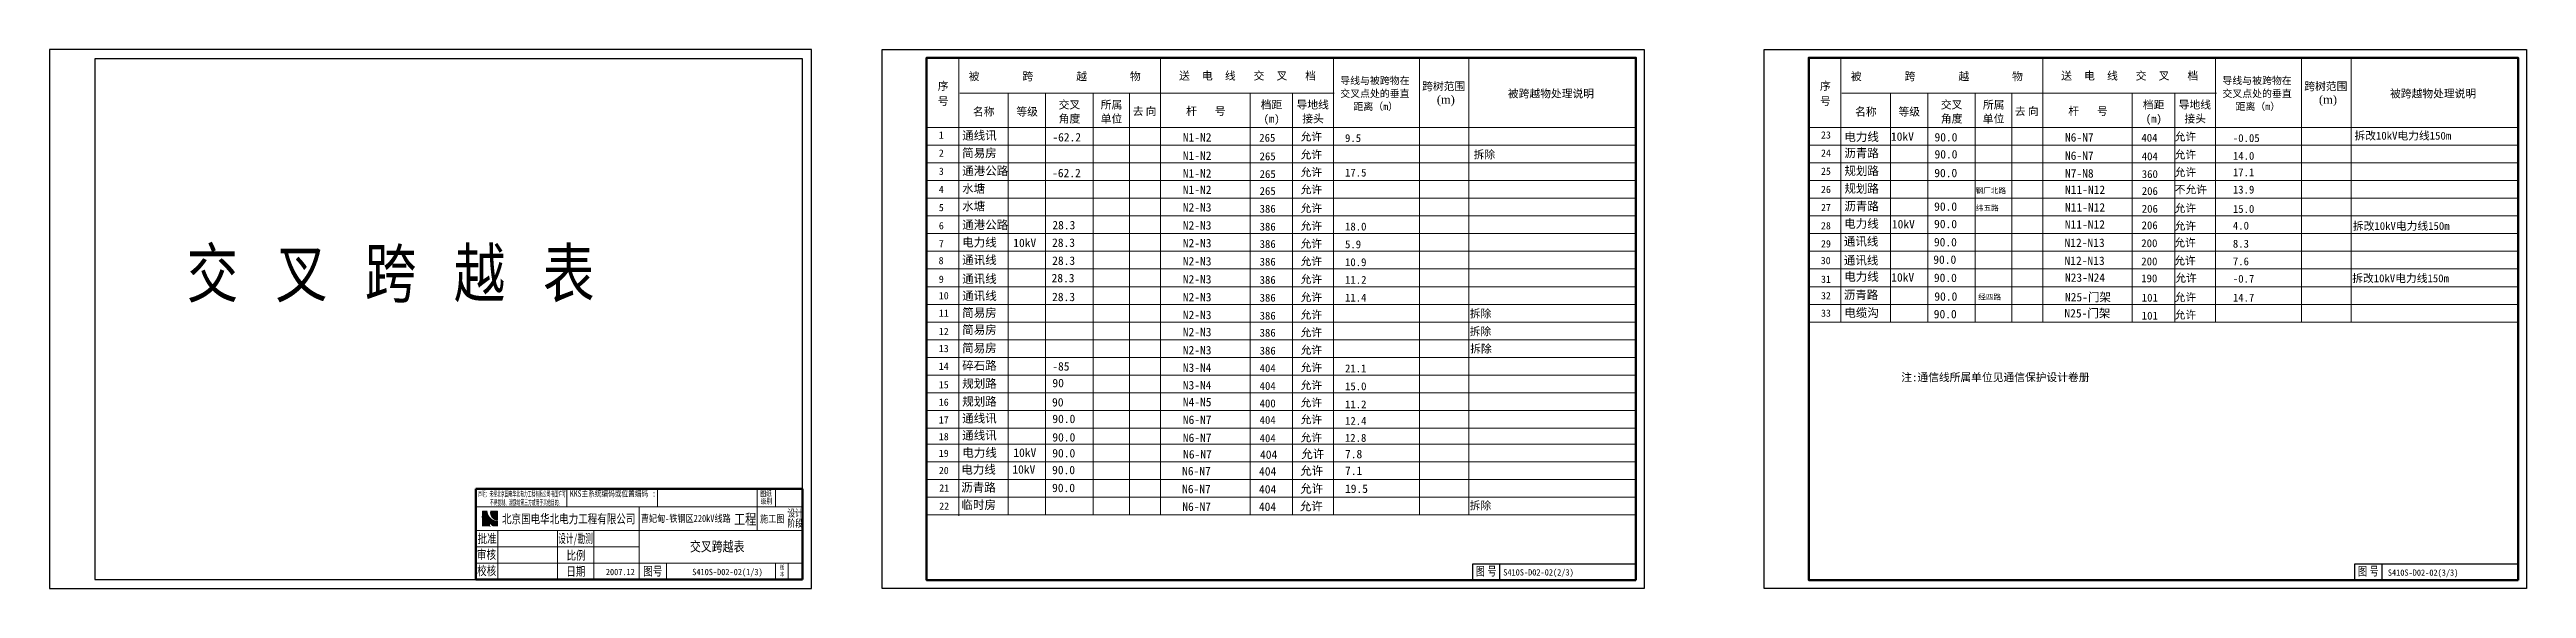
# Model space of a CAD drawing. Header units: millimetres. Extents: x 0 to 1365, y 0 to 297.
import ezdxf
from ezdxf.enums import TextEntityAlignment as Align

# ---------------------------------------------------------------- set-up
doc = ezdxf.new("R2010")
doc.units = ezdxf.units.MM
doc.layers.add('_0', color=1, linetype='Continuous')
doc.layers.add('NCPE_BORDER', color=7, linetype='Continuous')
doc.styles.add('FS', font='romanc.shx', dxfattribs={"bigfont": 'fs1.shx'})
doc.styles.add('NCPE_BORDER', font='SIMFANG.TTF', dxfattribs={"width": 0.75})
doc.styles.add('NCPE_NAME', font='SimSun.ttf', dxfattribs={"width": 0.75, "height": 5})
doc.styles.get("Standard").update_dxf_attribs({"font": 'SimSun.ttf'})
doc.styles.add('Style-Single-line KaiTi', font='Single-line KaiTi.shx', dxfattribs={"bigfont": 'Single-line KaiTibig.shx'})
doc.styles.add('WMF-Times New Roman0', font='TIMES.TTF')
doc.styles.add('WMF-宋体0', font='SimSun.ttf')

# ---------------------------------------------------------------- blocks, each defined once
blk = doc.blocks.new('NCPE')
at = {"layer": 'NCPE_BORDER', "linetype": 'Continuous', "lineweight": 0}
h = blk.add_hatch(color=132, dxfattribs=at)
edge = h.paths.add_edge_path()
edge.add_line((-176.6777412742135, 34.39339364940065), (-176.6777412742135, 29.55306938737908))
edge.add_arc((-176.3277412742134, 29.55306938737908), 0.35, 180, 270)
edge.add_line((-176.3277412742134, 29.20306938737917), (-172.3413614723707, 29.20306938737917))
edge.add_line((-172.3413614723709, 29.20306938737917), (-172.2579098447542, 29.2748688275409))
edge.add_ellipse((-176.8162273398082, 29.82645329941715), major_axis=(4.592113030681334, 0), ratio=0.9918856346648605, start_angle=353.0445101542277, end_angle=448.2651360178154)
edge.add_line((-176.6772035882984, 34.37921641030903), (-176.6777412742134, 34.39339364940065))
h = blk.add_hatch(color=132, dxfattribs=at)
edge = h.paths.add_edge_path()
edge.add_ellipse((-176.626738570204, 28.48824055122873), major_axis=(0, 5.983721032928367), ratio=0.9915823773257747, start_angle=277.08642444083983, end_angle=360, ccw=False)
edge.add_line((-170.7387099589484, 29.22643038599767), (-170.6496983946975, 29.20306938737917))
edge.add_line((-170.6496983946975, 29.20306938737917), (-168.170707858949, 29.20306938737917))
edge.add_arc((-168.1707078589488, 29.55306938737908), 0.35, 270, 360)
edge.add_line((-167.8207078589489, 29.55306938737908), (-167.8207078589489, 32.20892590314736))
edge.add_ellipse((-167.8279747379372, 38.11473314081695), major_axis=(-0.007266878988569004, 5.90580723767011), ratio=0.997313525223903, start_angle=94.7278019544371, end_angle=180.0000000000005, ccw=False)
edge.add_line((-173.6972767551697, 37.62074139103765), (-173.7413477059276, 37.84141061955108))
edge.add_line((-173.7413477059276, 37.8414106195512), (-176.2727412742136, 37.8414106195512))
edge.add_arc((-176.2727412742136, 37.43641061955122), 0.405, 89.99999999999999, 180)
edge.add_line((-176.6777412742135, 37.43641061955122), (-176.6777412742135, 34.50824296929318))
edge.add_line((-176.6777412742135, 34.50824296929295), (-176.626738570204, 34.47196158415693))
blk.add_hatch(color=132, dxfattribs=at).paths.add_polyline_path([(-167.8207078589492, 32.35375814315717, -0.4861977291044599), (-172.1008955933719, 37.78186409418709), (-172.1008955933717, 37.8414106195512), (-168.2257078589489, 37.8414106195512, -0.414213562373095), (-167.8207078589489, 37.43641061955122)])
at = {"layer": 'NCPE_BORDER', "color": 7, "linetype": 'Continuous', "lineweight": 50}
for p, q in [((-180.0000001772905, 49.99999928798616), (-1.772905307007022e-07, 49.99999928798616)), ((-180, -7.129528967197984e-07), (-180.0000001772905, 49.99999928798616)), ((0, 0), (0, 49.99999999999272)), ((-180, -7.129528967197984e-07), (0, 0))]:
    blk.add_line(p, q, dxfattribs=at)
at = {"layer": 'NCPE_BORDER', "color": 7, "linetype": 'Continuous', "lineweight": 0}
for p, q in [((-130.0000001772905, 49.99999928798616), (-130.0000001772905, 39.99999928798616)), ((-80.00000017729053, 49.99999928798616), (-80.00000017729053, 39.99999928798616)), ((-25, 39.99999994058726), (-25, 49.99999999999272)), ((-15, 39.99999994058726), (-15, 49.99999999999272)), ((-180.0000001418324, 39.99999928704721), (0, 40.00000000000011)), ((-90, -3.938299664958785e-07), (-90.00000014183252, 39.99999964352367)), ((-25, 26.99999990097899), (-25, 39.99999994058726)), ((-180.0000000957369, 26.99999928704721), (0, 27.00000000000011)), ((-180.0000000638246, 17.99999928704721), (-90.00000006382463, 17.99999964352349)), ((-167.999965186701, 26.99999934022708), (-167.999965186701, -6.654300896968834e-07)), ((-134.9999650909642, -5.53398876945721e-07), (-134.999965186701, 26.99999944660135)), ((-114.9999650909642, -4.82482619190705e-07), (-114.9999651867011, 26.99999954449504)), ((-180.0000000319123, 8.999999287047213), (0, 9.000000000000114)), ((-75, -3.564764483598992e-07), (-75, 9)), ((-15, 0), (-15, 8.999999999992724)), ((-8, 0), (-8, 8.999999999992724))]:
    blk.add_line(p, q, dxfattribs=at)
at = {"layer": 'NCPE_BORDER', "color": 132, "linetype": 'Continuous', "lineweight": 0}
for p, q in [((-176.6777412742135, 34.50824296929295), (-176.626738570204, 34.47196158415704)), ((-176.6772035882984, 34.37921641030903), (-176.6777412742135, 34.39339364940065)), ((-172.3413614723709, 29.20306938737917), (-172.2579098447545, 29.27486882754079))]:
    blk.add_line(p, q, dxfattribs=at)
at = {"layer": 'NCPE_BORDER', "color": 7, "linetype": 'Continuous', "lineweight": 0}
for s, height, style, width, p in [('声明：未经北京国电华北电力工程有限公司书面许可', 3, 'NCPE_BORDER', 0.5, (-178.8172717374282, 45.60786408185322)), ('不得复制、泄露给第三方或用于其他目的。', 3, 'NCPE_BORDER', 0.5, (-172.3084282545042, 40.90764173017715)), ('KKS主系统编码或位置编码 :', 3.5, 'NCPE_BORDER', 0.75, (-128.260132415659, 45.60786408185322)), ('图纸', 3, 'NCPE_BORDER', 0.75, (-23.27421042844549, 45.83699959104888)), ('级别', 3, 'NCPE_BORDER', 0.75, (-23.11142969836988, 41.63457314218476)), ('北京国电华北电力工程有限公司', 5, 'NCPE_NAME', 0.75, (-165.6519051554649, 30.87769681221698)), ('工程', 5.978076825600003, 'NCPE_BORDER', 0.75, (-37.76095115898511, 30.16520055428032)), ('设计', 3.985384749669229, 'NCPE_BORDER', 0.75, (-8.308200160148317, 34.51853573329595)), ('阶段', 3.985384749669229, 'NCPE_BORDER', 0.75, (-8.308200160148317, 28.92681796286047)), ('审核', 5, 'NCPE_BORDER', 0.75, (-179.4450107191294, 11.22288196808518)), ('批准', 5, 'NCPE_BORDER', 0.75, (-179.1012365359318, 19.99892793589174)), ('设计/勘测', 5, 'NCPE_BORDER', 0.6, (-134.6777040670411, 20.04481466160814)), ('比例', 4.9817304887, 'NCPE_BORDER', 0.75, (-130.058005812366, 10.78733433345451)), ('校核', 5, 'NCPE_BORDER', 0.75, (-179.335438987147, 2.309175823129181)), ('日期', 5, 'NCPE_BORDER', 0.75, (-130.2031883572429, 1.965401639931542)), ('图号', 5, 'NCPE_BORDER', 0.75, (-87.77414307930849, 2.044019571138961)), ('版', 2.331449962, 'NCPE_BORDER', 0.75, (-12.54382506206025, 5.421986286626407)), ('本', 2.331449962, 'NCPE_BORDER', 0.75, (-12.50874773009969, 1.647083880239279))]:
    blk.add_text(s, height=height, dxfattribs=dict(at, style=style, width=width)).set_placement(p)
at = {"layer": 'NCPE_BORDER', "color": 7, "linetype": 'Continuous', "lineweight": 0, "style": 'NCPE_BORDER'}
for tag, p, height, width in [('KKS', (-128.4601210827693, 40.92808017769312), 3.5, 0.75), ('BARCODE', (-78.46012108276932, 42.09120629784456), 5.978076825600003, 0.75), ('TUTAG', (-13.46012090547879, 42.27749448163422), 4.9817304887, 0.75), ('PROJECTNAME', (-88.64832976206935, 30.20895134839088), 6, 0.75), ('MOMENT', (-23.94273050586958, 31.42157903148905), 4.9817304887, 0.75), ('SHENHE', (-166.4619860921798, 10.71862136024129), 4.9817304887, 0.65), ('PIZHUN', (-166.4619860921798, 19.71862136024129), 4.9817304887, 0.65), ('SCALE', (-113.4619860677383, 10.71862157016631), 4.9817304887, 0.5), ('DESIGNER', (-113.4619860677383, 19.71862157016631), 5, 0.5), ('DRAWNAME', (-88.20658436018084, 15.83568622379175), 4.9817304887, 0.75), ('JIAOHE', (-166.4619860208845, 1.718621360241286), 4.9817304887, 0.65), ('DRAWDATE', (-113.461985996443, 1.718621570166306), 4.9817304887, 0.5), ('DRAWNO', (-73.46194734128585, 1.718621570166306), 4.9817304887, 0.75), ('VERCODE', (-6.460120905478789, 1.718621570166306), 4.9817304887, 0.75)]:
    blk.add_attdef(tag, p, '', height=height, dxfattribs=dict(at, width=width))

msp = doc.modelspace()

# ---------------------------------------------------------------- linework, layer by layer
at = {"color": 0, "linetype": 'ByBlock'}
for p, q in [((0, 297), (0, 0)), ((420, 297), (0, 297)), ((415, 292), (25, 292)), ((25, 292), (25, 5)), ((415, 5), (415, 292)), ((420, 0), (420, 297)), ((0, 0), (420, 0)), ((25, 5), (415, 5))]:
    msp.add_line(p, q, dxfattribs=at)
at = {"color": 0}
for p, q in [((415, 5), (415, 45)), ((235, 5), (415, 5))]:
    msp.add_line(p, q, dxfattribs=at)
at = {"color": 7, "linetype": 'Continuous', "lineweight": -3}
for p, q in [((784.2889480656296, 13.58907899910992), (874.2889480618625, 13.58907935558818)), ((784.2889480975438, 4.589078961755149), (784.2889480656296, 13.58907899910992)), ((784.2889480975438, 4.589078999109915), (874.2889480975438, 4.589079355588183)), ((1270.444946972778, 4.589078961755149), (1270.444946940864, 13.58907899910992)), ((1270.444946940864, 13.58907899910992), (1360.444946937097, 13.58907935558818)), ((1270.444946972778, 4.589078999109915), (1360.444946972778, 4.589079355588183))]:
    msp.add_line(p, q, dxfattribs=at)
at = {"color": 3, "linetype": 'Continuous', "lineweight": -3, "flags": 128}
for points in [[(878.868175182187, 0), (458.8291357783465, 0), (458.8291357783465, 297.0488916747563), (878.868175182187, 297.0488916747563)], [(1365.024174057421, 0), (944.9851346535808, 0), (944.9851346535808, 297.0488916747563), (1365.024174057421, 297.0488916747563)]]:
    msp.add_lwpolyline(points, close=True, dxfattribs=at)
at = {"color": 3, "linetype": 'Continuous', "lineweight": 53, "flags": 128}
for points in [[(874.2889480975438, 4.589079355588183), (483.3280274530854, 4.589079355588183), (483.3280274530854, 292.5499999999884), (874.2889480975438, 292.5499999999884)], [(1360.444946972778, 4.589079355588183), (969.4840263283196, 4.589079355588183), (969.4840263283196, 292.5499999999884), (1360.444946972778, 292.5499999999884)]]:
    msp.add_lwpolyline(points, close=True, dxfattribs=at)
at = {"color": 7, "lineweight": 0}
for points in [[(483.3280274530854, 292.5499999999884), (483.3280274530854, 40.00718363502415)], [(483.8341252814718, 292.5499999999884), (874.2889480975438, 292.5499999999884)], [(501.1047136751687, 292.0439021716016), (501.1047136751687, 40.00718363502415)], [(612.2564492345974, 292.0439021716016), (612.2564492345974, 40.51328146341075)], [(707.5293654283943, 292.0439021716016), (707.5293654283947, 40.51328146341075)], [(754.9760368396475, 292.0439021716016), (754.9760368396479, 40.51328146341075)], [(782.2420573439814, 292.0439021716016), (782.2420573439814, 40.51328146341075)], [(874.2889480975438, 292.5499999999884), (874.2889480975438, 40.51328146341086)], [(969.4840263283196, 292.5499999999884), (969.4840263283196, 146.8570876531666)], [(969.990124156706, 292.5499999999884), (1360.444946972778, 292.5499999999884)], [(987.2607125504029, 292.0439021716016), (987.2607125504029, 146.8570876531666)], [(1098.412448109832, 292.0439021716016), (1098.412448109832, 146.8570876531666)], [(1193.685364303628, 292.0439021716016), (1193.685364303629, 146.8570876531667)], [(1241.132035714882, 292.0439021716016), (1241.132035714882, 146.8570876531667)], [(1268.398056219216, 292.0439021716016), (1268.398056219216, 146.8570876531667)], [(1360.444946972778, 292.5499999999884), (1360.444946972778, 40.51328146341086)], [(501.6108115035551, 273.0652336071003), (708.0354632567816, 273.0652336071003)], [(987.7668103787893, 273.0652336071003), (1194.191462132016, 273.0652336071003)], [(528.3707341795017, 272.5591357787137), (528.3707341795017, 40.51328146341075)], [(548.9309584577114, 272.5591357787137), (548.930958457711, 40.51328146341075)], [(575.0582588481749, 272.5591357787137), (575.0582588481744, 40.51328146341075)], [(595.238909755095, 272.5591357787137), (595.2389097550946, 40.51328146341075)], [(661.6642497308495, 272.5591357787137), (661.6642497308491, 40.51328146341075)], [(685.0080120651866, 272.5591357787137), (685.0080120651866, 40.51328146341075)], [(1014.526733054736, 272.5591357787137), (1014.526733054736, 146.8570876531665)], [(1035.086957332946, 272.5591357787137), (1035.086957332946, 146.8570876531665)], [(1061.214257723409, 272.5591357787137), (1061.214257723409, 146.8570876531665)], [(1081.394908630329, 272.5591357787137), (1081.394908630329, 146.8570876531665)], [(1147.820248606084, 272.5591357787137), (1147.820248606084, 146.8570876531665)], [(1171.164010940421, 272.5591357787137), (1171.164010940421, 146.8570876531665)], [(483.8341252814718, 254.0233028140507), (874.2889480975438, 254.0233028140508)], [(969.990124156706, 254.0233028140507), (1360.444946972778, 254.0233028140508)], [(483.8341252814718, 244.2809196176067), (874.2889480975438, 244.2809196176067)], [(483.8341252814718, 234.5385364211627), (874.2889480975438, 234.5385364211628)], [(969.990124156706, 244.2809196176067), (1360.444946972778, 244.2809196176067)], [(969.990124156706, 234.5385364211627), (1360.444946972778, 234.5385364211628)], [(483.8341252814718, 224.7961532247186), (874.2889480975438, 224.7961532247188)], [(969.990124156706, 224.7961532247186), (1360.444946972778, 224.7961532247188)], [(483.8341252814718, 215.0537700282746), (874.2889480975438, 215.0537700282747)], [(483.8341252814718, 205.3113868318306), (874.2889480975438, 205.3113868318306)], [(969.990124156706, 215.0537700282746), (1360.444946972778, 215.0537700282747)], [(969.990124156706, 205.3113868318306), (1360.444946972778, 205.3113868318306)], [(483.8341252814718, 195.5690036353866), (874.2889480975438, 195.5690036353866)], [(969.990124156706, 195.5690036353866), (1360.444946972778, 195.5690036353866)], [(483.8341252814718, 185.8266204389427), (874.2889480975438, 185.8266204389427)], [(969.990124156706, 185.8266204389427), (1360.444946972778, 185.8266204389427)], [(483.8341252814718, 176.0842372424986), (874.2889480975438, 176.0842372424987)], [(483.8341252814718, 166.3418540460546), (874.2889480975438, 166.3418540460547)], [(969.990124156706, 176.0842372424986), (1360.444946972778, 176.0842372424987)], [(969.990124156706, 166.3418540460546), (1360.444946972778, 166.3418540460547)], [(483.8341252814718, 156.5994708496106), (874.2889480975438, 156.5994708496106)], [(969.990124156706, 156.5994708496106), (1360.444946972778, 156.5994708496106)], [(483.8341252814718, 146.8570876531666), (874.2889480975438, 146.8570876531667)], [(483.8341252814718, 137.1147044567225), (874.2889480975438, 137.1147044567226)], [(969.990124156706, 146.8570876531666), (1360.444946972778, 146.8570876531667)], [(483.8341252814718, 127.3723212602786), (874.2889480975438, 127.3723212602786)], [(483.8341252814718, 117.6299380638345), (874.2889480975438, 117.6299380638345)], [(483.8341252814718, 107.8875548673905), (874.2889480975438, 107.8875548673905)], [(483.8341252814718, 98.14517167094652), (874.2889480975438, 98.14517167094652)], [(483.8341252814718, 88.40278847450247), (874.2889480975438, 88.40278847450259)], [(483.8341252814718, 79.48281424918696), (874.2889480975438, 79.48281424918696)], [(483.8341252814718, 69.7404310527429), (874.2889480975438, 69.7404310527429)], [(483.8341252814718, 59.99804785629885), (874.2889480975438, 59.99804785629885)], [(483.8341252814718, 50.2556646598548), (874.2889480975438, 50.2556646598548)], [(483.8341252814718, 40.51328146341075), (874.2889480975438, 40.51328146341075)]]:
    msp.add_lwpolyline(points, dxfattribs=at)
at = {"layer": '_0', "color": 7, "linetype": 'Continuous', "lineweight": -3}
for p, q in [((799.2889867526693, 4.589078642631648), (799.2889867526693, 13.58907899909536)), ((874.2889480618625, 4.589078682240142), (874.2889480618625, 13.58907903870386)), ((1285.444985627903, 4.589078642631648), (1285.444985627903, 13.58907899909536)), ((1360.444946937097, 4.589078682240142), (1360.444946937097, 13.58907903870386))]:
    msp.add_line(p, q, dxfattribs=at)

# ---------------------------------------------------------------- block references
msp.add_blockref('NCPE', (415, 5))

# ---------------------------------------------------------------- texts
at = {"color": 7, "lineweight": 0}
for s, height, style, p in [('序', 4.352441324125636, 'WMF-宋体0', (489.5277258508223, 274.7733137779055)), ('被        跨        越        物', 4.352441324125636, 'WMF-宋体0', (506.5452653303256, 280.0873409759658)), ('送', 4.352441324125636, 'WMF-宋体0', (622.4416680308797, 280.4036521187074)), ('电', 4.352441324125636, 'WMF-宋体0', (635.0941137405472, 280.4036521187074)), ('线  ', 4.352441324125636, 'WMF-宋体0', (647.7465594502147, 280.4036521187074)), ('交', 4.352441324125636, 'WMF-宋体0', (663.5621165872991, 280.4036521187074)), ('叉  ', 4.352441324125636, 'WMF-宋体0', (676.2145622969666, 280.4036521187074)), ('档', 4.352441324125636, 'WMF-宋体0', (692.0301194340519, 280.4036521187074)), ('交叉点处的垂直', 3.998172844254945, 'WMF-宋体0', (711.3250991412943, 270.7877933793602)), ('导线与被跨物在', 3.998172844254945, 'WMF-宋体0', (711.3250991412943, 277.9364252053224)), ('跨树范围', 4.352441324125636, 'WMF-宋体0', (756.4310680962591, 274.5835270922605)), ('被跨越物处理说明', 4.352441324125636, 'WMF-宋体0', (803.687952821868, 270.5980066937152)), ('序', 4.352441324125636, 'WMF-宋体0', (975.6837247260565, 274.7733137779055)), ('被        跨        越        物', 4.352441324125636, 'WMF-宋体0', (992.7012642055598, 280.0873409759658)), ('送', 4.352441324125636, 'WMF-宋体0', (1108.597666906114, 280.4036521187074)), ('电', 4.352441324125636, 'WMF-宋体0', (1121.250112615781, 280.4036521187074)), ('线  ', 4.352441324125636, 'WMF-宋体0', (1133.902558325449, 280.4036521187074)), ('交', 4.352441324125636, 'WMF-宋体0', (1149.718115462533, 280.4036521187074)), ('叉  ', 4.352441324125636, 'WMF-宋体0', (1162.370561172201, 280.4036521187074)), ('档', 4.352441324125636, 'WMF-宋体0', (1178.186118309286, 280.4036521187074)), ('交叉点处的垂直', 3.998172844254945, 'WMF-宋体0', (1197.481098016528, 270.7877933793602)), ('导线与被跨物在', 3.998172844254945, 'WMF-宋体0', (1197.481098016528, 277.9364252053224)), ('跨树范围', 4.352441324125636, 'WMF-宋体0', (1242.587066971493, 274.5835270922605)), ('被跨越物处理说明', 4.352441324125636, 'WMF-宋体0', (1289.843951697102, 270.5980066937152)), ('号', 4.352441324125636, 'WMF-宋体0', (489.5277258508223, 266.4226996095249)), ('名称', 4.352441324125636, 'WMF-宋体0', (508.8859677866141, 260.6025745830777)), ('等级', 4.352441324125636, 'WMF-宋体0', (532.799090177885, 260.6025745830777)), ('交叉', 4.352441324125636, 'WMF-宋体0', (556.142852512222, 264.4615705245265)), ('角度', 4.352441324125636, 'WMF-宋体0', (556.142852512222, 256.7435786416293)), ('所属', 4.352441324125636, 'WMF-宋体0', (579.2968281609138, 264.4615705245265)), ('单位', 4.352441324125636, 'WMF-宋体0', (579.2968281609138, 256.7435786416293)), ('去', 4.352441324125636, 'WMF-宋体0', (596.9515251206486, 260.8616692677969)), ('向', 4.352441324125636, 'WMF-宋体0', (604.0961198726637, 260.8616692677969)), ('杆', 4.352441324125636, 'WMF-宋体0', (626.3639262008766, 260.9188857258195)), ('号', 4.352441324125636, 'WMF-宋体0', (642.1794833379619, 260.9188857258195)), ('档距', 4.352441324125636, 'WMF-宋体0', (667.4843747572969, 264.4615705245265)), ('(m)', 4.352441324125636, 'WMF-宋体0', (669.0659304710053, 256.7435786416293)), ('导地线', 4.352441324125636, 'WMF-宋体0', (687.2221900643782, 264.4615705245265)), ('接头', 4.352441324125636, 'WMF-宋体0', (690.3853014917951, 256.7435786416293)), ('距离（m）', 3.998172844254945, 'WMF-宋体0', (718.6002554243533, 263.639161553398)), ('(m)', 4.554880455480317, 'WMF-Times New Roman0', (764.5286333504465, 267.2451085806533)), ('号', 4.352441324125636, 'WMF-宋体0', (975.6837247260565, 266.4226996095249)), ('名称', 4.352441324125636, 'WMF-宋体0', (995.0419666618483, 260.6025745830777)), ('等级', 4.352441324125636, 'WMF-宋体0', (1018.955089053119, 260.6025745830777)), ('交叉', 4.352441324125636, 'WMF-宋体0', (1042.298851387456, 264.4615705245265)), ('角度', 4.352441324125636, 'WMF-宋体0', (1042.298851387456, 256.7435786416293)), ('所属', 4.352441324125636, 'WMF-宋体0', (1065.452827036148, 264.4615705245265)), ('单位', 4.352441324125636, 'WMF-宋体0', (1065.452827036148, 256.7435786416293)), ('去', 4.352441324125636, 'WMF-宋体0', (1083.107523995883, 260.8616692677969)), ('向', 4.352441324125636, 'WMF-宋体0', (1090.252118747898, 260.8616692677969)), ('杆', 4.352441324125636, 'WMF-宋体0', (1112.519925076111, 260.9188857258195)), ('号', 4.352441324125636, 'WMF-宋体0', (1128.335482213196, 260.9188857258195)), ('档距', 4.352441324125636, 'WMF-宋体0', (1153.640373632531, 264.4615705245265)), ('(m)', 4.352441324125636, 'WMF-宋体0', (1155.221929346239, 256.7435786416293)), ('导地线', 4.352441324125636, 'WMF-宋体0', (1173.378188939612, 264.4615705245265)), ('接头', 4.352441324125636, 'WMF-宋体0', (1176.541300367029, 256.7435786416293)), ('距离（m）', 3.998172844254945, 'WMF-宋体0', (1204.756254299587, 263.639161553398)), ('(m)', 4.554880455480317, 'WMF-Times New Roman0', (1250.684632225681, 267.2451085806533)), ('注:通信线所属单位见通信保护设计卷册', 4.346818021978023, 'WMF-宋体0', (1020.48133718848, 114.2132676655174))]:
    msp.add_text(s, height=height, dxfattribs=dict(at, style=style)).set_placement(p)
at = {"style": 'WMF-宋体0'}
for s, height, p in [('1', 3.993, (490.0988644193568, 246.7671667607166)), ('通线讯', 4.6468, (502.9641325863562, 245.9529648875627)), ('通线讯', 4.6468, (502.9641325863562, 245.9529648875627)), ('通线讯', 4.6468, (502.9641325863562, 245.9529648875627)), ('通线讯', 4.6468, (502.9641325863562, 245.9529648875627)), ('通线讯', 4.6468, (502.9641325863562, 245.9529648875627)), ('通线讯', 4.6468, (502.9641325863562, 245.9529648875627)), ('通线讯', 4.6468, (502.9641325863562, 245.9529648875627)), ('通线讯', 4.6468, (502.9641325863562, 245.9529648875627)), ('通线讯', 4.6468, (502.9641325863562, 245.9529648875627)), ('通线讯', 4.6468, (502.9641325863562, 245.9529648875627)), ('通线讯', 4.6468, (502.9641325863562, 245.9529648875627)), ('通线讯', 4.6468, (502.9641325863562, 245.9529648875627)), ('通线讯', 4.6468, (502.9641325863562, 245.9529648875627)), ('通线讯', 4.6468, (502.9641325863562, 245.9529648875627)), ('通线讯', 4.6468, (502.9641325863562, 245.9529648875627)), ('通线讯', 4.6468, (502.9641325863562, 245.9529648875627)), ('通线讯', 4.6468, (502.9641325863562, 245.9529648875627)), ('通线讯', 4.6468, (502.9641325863562, 245.9529648875627)), ('通线讯', 4.6468, (502.9641325863562, 245.9529648875627)), ('通线讯', 4.6468, (502.9641325863562, 245.9529648875627)), ('通线讯', 4.6468, (502.9641325863562, 245.9529648875627)), ('通线讯', 4.6468, (502.9641325863562, 245.9529648875627)), ('通线讯', 4.6468, (502.9641325863562, 245.9529648875627)), ('通线讯', 4.6468, (502.9641325863562, 245.9529648875627)), ('通线讯', 4.6468, (502.9641325863562, 245.9529648875627)), ('通线讯', 4.6468, (502.9641325863562, 245.9529648875627)), ('通线讯', 4.6468, (502.9641325863562, 245.9529648875627)), ('通线讯', 4.6468, (502.9641325863562, 245.9529648875627)), ('通线讯', 4.6468, (502.9641325863562, 245.9529648875627)), ('通线讯', 4.6468, (502.9641325863562, 245.9529648875627)), ('通线讯', 4.6468, (502.9641325863562, 245.9529648875627)), ('通线讯', 4.6468, (502.9641325863562, 245.9529648875627)), ('通线讯', 4.6468, (502.9641325863562, 245.9529648875627)), ('通线讯', 4.6468, (502.9641325863562, 245.9529648875627)), ('通线讯', 4.6468, (502.9641325863562, 245.9529648875627)), ('-62.2', 4.6468, (552.6454207723181, 244.9903137899041)), ('N1-N2', 4.6468, (624.5381215310293, 244.9429889375925)), ('265', 4.3468, (666.6693519970196, 244.9408431014778)), ('允许', 4.3468, (689.4283288182074, 245.5445646863478)), ('9.5', 4.3468, (713.9305047984319, 244.7776677909261)), ('23', 3.993, (976.254863294591, 246.7671667607166)), ('电力线', 4.6468, (989.1201314615904, 245.2005493423259)), ('10kV', 4.6468, (1014.796562961054, 245.3645984475589)), ('90.0', 4.6468, (1038.801419647552, 244.9903137899041)), ('N6-N7', 4.6468, (1110.694120406264, 244.9429889375925)), ('404', 4.3468, (1152.825350872254, 244.9408431014778)), ('允许', 4.3468, (1171.164010940421, 245.5445646863478)), ('-0.05', 4.3468, (1203.21848109892, 244.777667790926)), ('拆改10kV电力线150m', 4.3468, (1270.235906459605, 246.0756954915893)), ('2', 3.993, (490.0988644193568, 236.7671667607166)), ('通港公路', 4.6468, (502.9641325863562, 226.4545553539252)), ('简易房', 4.6468, (502.9641325863562, 236.2681159888094)), ('N1-N2', 4.6468, (624.5381215310293, 234.8549982382943)), ('265', 4.3468, (666.8562612252537, 234.7276405480762)), ('允许', 4.3468, (689.4283288182074, 235.6392160158022)), ('允许', 4.3468, (689.4283288182074, 225.9979941854282)), ('拆除', 4.3468, (784.8400966740675, 235.7202082097248)), ('24', 3.993, (976.254863294591, 236.7671667607166)), ('规划路', 4.6468, (989.1201314615904, 226.4545553539252)), ('沥青路', 4.6468, (989.1201314615904, 236.2681159888094)), ('90.0', 4.6468, (1038.804125069295, 235.6023590145355)), ('N6-N7', 4.6468, (1110.694120406264, 234.8549982382943)), ('404', 4.3468, (1153.012260100488, 234.7276405480762)), ('允许', 4.3468, (1171.164010940421, 235.6392160158022)), ('允许', 4.3468, (1171.164010940421, 225.9979941854282)), ('14.0', 4.3468, (1203.21848109892, 234.9906153612689)), ('4', 3.993, (490.0988644193568, 216.7671667607166)), ('3', 3.993, (490.0988644193568, 226.7671667607166)), ('水塘', 4.6468, (502.9641325863562, 216.6875075606459)), ('-62.2', 4.6468, (552.5096114129061, 225.2870338338676)), ('N1-N2', 4.6468, (624.5381215310293, 225.0732462320208)), ('N1-N2', 4.6468, (624.5381215310293, 216.0465347253018)), ('265', 4.3468, (666.8714434218494, 224.9433683260328)), ('265', 4.3468, (666.8714434218494, 215.6020261906461)), ('允许', 4.3468, (689.4283288182074, 216.4141286036032)), ('17.5', 4.3468, (713.9305047984319, 225.7580739649777)), ('25', 3.993, (976.254863294591, 226.7671667607166)), ('26', 3.993, (976.254863294591, 216.7671667607166)), ('规划路', 4.6468, (989.1201314615904, 216.6875075606459)), ('90.0', 4.6468, (1038.66561028814, 225.2870338338676)), ('钢厂北路', 3, (1061.418063256755, 216.9232873232864)), ('N7-N8', 4.6468, (1110.694120406264, 225.0732462320208)), ('N11-N12', 4.6468, (1110.694120406264, 216.0465347253018)), ('360', 4.3468, (1153.027442297084, 224.9433683260328)), ('206', 4.3468, (1153.027442297084, 215.6020261906461)), ('不允许', 4.3468, (1171.164010940421, 216.4141286036032)), ('17.1', 4.3468, (1203.21848109892, 225.9170177077887)), ('13.9', 4.3468, (1203.21848109892, 216.3646276167425)), ('5', 3.993, (490.0988644193568, 206.7671667607166)), ('水塘', 4.6468, (502.9641325863562, 206.9629540597022)), ('N2-N3', 4.6468, (624.5381215310293, 206.3425522838617)), ('386', 4.3468, (666.8714434218494, 205.8129019037061)), ('允许', 4.3468, (689.4283288182074, 206.16131307333)), ('27', 3.993, (976.254863294591, 206.7671667607166)), ('沥青路', 4.6468, (989.1201314615904, 206.9629540597022)), ('90.0', 4.6468, (1038.597269132021, 206.7864420133692)), ('纬五路', 3, (1061.60707792546, 207.3702031204226)), ('N11-N12', 4.6468, (1110.694120406264, 206.3425522838617)), ('206', 4.3468, (1153.027442297084, 205.8129019037061)), ('允许', 4.3468, (1171.164010940421, 206.16131307333)), ('15.0', 4.3468, (1203.21848109892, 205.726941760675)), ('6', 3.993, (490.0988644193568, 196.7671667607166)), ('7', 3.993, (490.0988644193568, 186.7671667607166)), ('通港公路', 4.6468, (502.9641325863562, 196.713035166934)), ('电力线', 4.6468, (502.9641325863562, 187.0280368153127)), ('10kV', 4.6468, (531.1077641510373, 186.7663658620592)), ('28.3', 4.6468, (552.5009939321884, 186.8914523224227)), ('28.3', 4.6468, (552.6454207723181, 196.5595531605064)), ('N2-N3', 4.6468, (624.5381215310293, 196.4271573923785)), ('N2-N3', 4.6468, (624.5381215310293, 186.6361516041467)), ('386', 4.3468, (666.8714434218494, 195.9621405871)), ('386', 4.3468, (666.8714434218494, 186.4174274317417)), ('允许', 4.3468, (689.4283288182074, 196.3824147134352)), ('允许', 4.3468, (689.4283288182074, 186.5498751630809)), ('5.9', 4.3468, (713.9305047984319, 186.2163536187559)), ('18.0', 4.3468, (713.9305047984319, 196.0075196268909)), ('28', 3.993, (976.254863294591, 196.7671667607166)), ('29', 3.993, (976.254863294591, 186.7671667607166)), ('通讯线', 4.6468, (988.8714391819657, 187.5614603214823)), ('电力线', 4.6468, (989.0335373137358, 197.3283728463203)), ('10kV', 4.6468, (1015.298571118182, 197.0667018930668)), ('90.0', 4.6468, (1038.472012177245, 187.1583832802609)), ('90.0', 4.6468, (1038.570398659568, 197.1917883534303)), ('N12-N13', 4.6468, (1110.445428126639, 186.8294891997554)), ('N11-N12', 4.6468, (1110.607526258409, 196.9364876351543)), ('200', 4.3468, (1152.778750017459, 186.8183797096145)), ('206', 4.3468, (1152.940848149229, 196.7177634627493)), ('允许', 4.3468, (1170.966219140106, 187.1272407617163)), ('允许', 4.3468, (1171.089839015303, 196.3997106860849)), ('4.0', 4.3468, (1203.21848109892, 196.5166896497636)), ('8.3', 4.3468, (1203.21848109892, 186.5565652323654)), ('拆改10kV电力线150m', 4.3468, (1269.366061739001, 196.3016150796713)), ('8', 3.993, (489.976291948372, 177.5486975480536)), ('通讯线', 4.6468, (502.9641325863562, 177.3694762737715)), ('28.3', 4.6468, (552.5647055816356, 176.9663992325501)), ('N2-N3', 4.6468, (624.5381215310293, 176.6375051520446)), ('386', 4.3468, (666.8714434218494, 176.6263956619038)), ('允许', 4.3468, (689.4283288182074, 176.855187518088)), ('10.9', 4.3468, (713.9305047984319, 176.3645811846546)), ('30', 3.993, (976.1322908236062, 177.5486975480536)), ('通讯线', 4.6468, (988.8714391819657, 177.1407231957675)), ('90.0', 4.6468, (1038.138450197976, 177.5429487234343)), ('N12-N13', 4.6468, (1110.445428126639, 176.9003543690329)), ('200', 4.3468, (1152.778750017459, 176.782698643474)), ('允许', 4.3468, (1170.915318660796, 177.2091607222748)), ('7.6', 4.3468, (1203.21848109892, 176.8251331012662)), ('9', 3.993, (490.0988644193568, 167.2558709492588)), ('通讯线', 4.6468, (502.9641325863562, 166.9487391480567)), ('通讯线', 4.6468, (502.9641325863562, 157.5854089602009)), ('28.3', 4.6468, (552.2311436023664, 167.3509646757235)), ('N2-N3', 4.6468, (624.5381215310293, 166.7083703213221)), ('386', 4.3468, (666.8714434218494, 166.5907145957632)), ('允许', 4.3468, (689.4283288182074, 167.017176674564)), ('11.2', 4.3468, (713.9305047984319, 166.6331490535554)), ('31', 3.993, (976.254863294591, 167.2558709492588)), ('沥青路', 4.6468, (988.8076896703823, 158.1042332125763)), ('电力线', 4.6468, (989.0565540506267, 168.1115962953464)), ('10kV', 4.6468, (1014.948545018393, 167.7665189819323)), ('90.0', 4.6468, (1038.464388119788, 167.5062707077683)), ('N23-N24', 4.6468, (1110.677495486392, 167.6376119129792)), ('190', 4.3468, (1152.708443472261, 167.4618563191422)), ('允许', 4.3468, (1171.480125358855, 167.6754172570705)), ('-0.7', 4.3468, (1203.21848109892, 167.2416879600815)), ('拆改10kV电力线150m', 4.3468, (1268.998812784414, 167.4878809556036)), ('10', 3.993, (490.0988644193568, 158.1874404477132)), ('11', 3.993, (490.0988644193568, 148.5778710837341)), ('简易房', 4.6468, (502.9641325863562, 148.2287842636584)), ('28.3', 4.6468, (552.5112342493586, 156.982050237483)), ('N2-N3', 4.6468, (624.5381215310293, 156.8503666320786)), ('N2-N3', 4.6468, (624.5381215310293, 147.0652889802533)), ('386', 4.3468, (666.8714434218494, 156.7992064964843)), ('386', 4.3468, (666.8714434218494, 146.8853748316211)), ('允许', 4.3468, (689.4283288182074, 157.0866280114552)), ('允许', 4.3468, (689.4283288182074, 147.3878980616156)), ('11.4', 4.3468, (713.9305047984319, 156.8459300843798)), ('拆除', 4.3468, (782.7084274192099, 148.03861521594)), ('32', 3.993, (976.254863294591, 158.1874404477132)), ('33', 3.993, (976.254863294591, 148.5778710837341)), ('电缆沟', 4.6468, (989.1201314615904, 148.2287842636584)), ('90.0', 4.6468, (1038.392667237788, 147.5158028133548)), ('90.0', 4.6468, (1038.711500846015, 157.2183300731127)), ('经四路', 3, (1062.890828078676, 158.3175610013365)), ('N25-门架', 4.6468, (1110.397456799878, 147.9658899942721)), ('N25-门架', 4.6468, (1110.694120406264, 156.8503666320786)), ('101', 4.3468, (1153.027442297084, 156.7992064964843)), ('101', 4.3468, (1153.027442297084, 146.8853748316211)), ('允许', 4.3468, (1171.164010940421, 157.0866280114552)), ('允许', 4.3468, (1171.164010940421, 147.3878980616156)), ('14.7', 4.3468, (1203.21848109892, 156.8459300843797)), ('12', 3.993, (490.0988644193568, 138.4523421727993)), ('简易房', 4.6468, (502.9641325863562, 138.8649225713813)), ('N2-N3', 4.6468, (624.5381215310293, 137.6337062322679)), ('386', 4.3468, (666.8714434218494, 137.4714963829048)), ('允许', 4.3468, (689.4283288182074, 137.6863729240105)), ('拆除', 4.3468, (782.6415525603712, 138.2118440441374)), ('13', 3.993, (490.0988644193568, 129.0521054670692)), ('14', 3.993, (490.0988644193568, 119.3012215998881)), ('碎石路', 4.6468, (502.9641325863562, 119.0927104839894)), ('简易房', 4.6468, (502.9641325863562, 128.7564224216209)), ('-85', 4.6468, (552.6143018685394, 118.700290845327)), ('N2-N3', 4.6468, (624.5381215310293, 127.6313747223995)), ('N3-N4', 4.6468, (624.5381215310293, 117.9833500415549)), ('404', 4.3468, (666.8714434218494, 117.9498790492927)), ('386', 4.3468, (666.8714434218494, 127.6146099027138)), ('允许', 4.3468, (689.4283288182074, 127.9921616084586)), ('允许', 4.3468, (689.4283288182074, 118.3330406167721)), ('21.1', 4.3468, (713.9305047984319, 117.8146382953215)), ('拆除', 4.3468, (782.9223760257106, 128.6679300186125)), ('15', 3.993, (490.0988644193568, 109.1031117558452)), ('规划路', 4.6468, (502.9641325863562, 109.1886977010128)), ('90', 4.6468, (552.6890245156411, 109.5194610268987)), ('N3-N4', 4.6468, (624.5381215310293, 108.335143489469)), ('404', 4.3468, (666.8714434218494, 108.1594816636649)), ('允许', 4.3468, (689.4283288182074, 108.5877451338057)), ('15.0', 4.3468, (713.9305047984319, 107.9672112848026)), ('16', 3.993, (490.0988644193568, 99.47874188539413)), ('规划路', 4.6468, (502.9641325863562, 99.30022624861533)), ('通线讯', 4.6468, (502.9641325863562, 90.03230181389529)), ('90', 4.6468, (552.4980169217584, 98.91891417404315)), ('90.0', 4.6468, (552.6454207723181, 89.76883317440536)), ('N4-N5', 4.6468, (624.5381215310293, 99.03711052593883)), ('400', 4.3468, (666.8714434218494, 98.55209654467319)), ('允许', 4.3468, (689.4283288182074, 98.98184962688413)), ('允许', 4.3468, (689.4283288182074, 89.66790094249393)), ('11.2', 4.3468, (713.9305047984319, 97.99604687631256)), ('17', 3.993, (490.0988644193568, 89.72785801821306)), ('18', 3.993, (490.0988644193568, 80.52004857409452)), ('通线讯', 4.6468, (502.9641325863562, 80.67294359996924)), ('90.0', 4.6468, (552.6454207723181, 79.59436053482489)), ('N6-N7', 4.6468, (624.5381215310293, 89.2738792522556)), ('N6-N7', 4.6468, (624.5381215310293, 79.34815883757176)), ('404', 4.3468, (666.8714434218494, 89.38819379933341)), ('404', 4.3468, (666.8714434218494, 79.35052514034373)), ('允许', 4.3468, (689.4283288182074, 79.69161815764676)), ('12.8', 4.3468, (713.8718460231818, 79.53756812964969)), ('12.4', 4.3468, (713.9305047984319, 88.89372703229367)), ('19', 3.993, (490.0988644193568, 71.3136814067077)), ('电力线', 4.6468, (502.4730850583122, 61.82533103442677)), ('电力线', 4.6468, (503.0179246424626, 71.0836768301125)), ('10kV', 4.6468, (531.1498807868071, 71.1495423661346)), ('90.0', 4.6468, (552.6146150916676, 70.84718575805448)), ('N6-N7', 4.6468, (624.6955659628367, 70.24490398717683)), ('404', 4.6468, (667.1113496279019, 70.07744387678929)), ('允许', 4.6468, (689.8200915981466, 70.43043863471632)), ('7.8', 4.6468, (713.9305047984319, 70.39265921464312)), ('20', 3.993, (490.0988644193568, 61.84543226925075)), ('21', 3.993, (490.3130713280267, 52.19955309391412)), ('沥青路', 4.6468, (502.4605113870301, 51.95862905056731)), ('10kV', 4.6468, (530.6050412026567, 61.89119657044887)), ('90.0', 4.6468, (552.5070467662678, 51.72213797850929)), ('90.0', 4.6468, (552.5196204375499, 61.58883996236875)), ('N6-N7', 4.6468, (624.1381527074042, 51.11985620763164)), ('N6-N7', 4.6468, (624.1507263786863, 60.9865581914911)), ('404', 4.6468, (666.5539363724694, 50.9523960972441)), ('404', 4.6468, (666.5665100437515, 60.81909808110356)), ('允许', 4.6468, (689.2626783427141, 51.30539085517114)), ('允许', 4.6468, (689.2752520139962, 61.1720928390306)), ('7.1', 4.6468, (713.9305047984319, 61.1343134189575)), ('19.5', 4.6468, (713.9305047984319, 51.26761143509805)), ('22', 3.993, (490.3130713280267, 42.19955309391412)), ('临时房', 4.6468, (502.5694677498242, 42.36733304101256)), ('N6-N7', 4.6468, (624.267876188837, 41.3716356288711)), ('404', 4.6468, (666.4866747620296, 41.34544183988339)), ('允许', 4.6468, (689.0280327527481, 41.60056172335237)), ('拆除', 4.3468, (782.6529490634135, 42.26580881812481))]:
    msp.add_text(s, height=height, dxfattribs=at).set_placement(p, align=Align.BOTTOM_LEFT)
at = {"color": 0, "style": 'FS'}
msp.add_text('交 叉 跨 越 表', height=30, dxfattribs=at).set_placement((75.55161493564157, 157.6624251599376))
at = {"color": 1, "width": 0.8}
for s, height, p in [('曹妃甸-铁钢区220kV线路', 4, (325.8414670044003, 36.61287750727388)), ('施工图', 4, (391.5422482634403, 36.39715966754102)), ('交叉跨越表', 5.5, (352.9350838908128, 20.4025756168881)), ('2007.12', 3.5, (306.5728717650024, 7.351639485354667)), ('S410S-D02-02(1/3)', 3.5, (354.1676817306143, 7.336439406323734)), ('S410S-D02-02(2/3)', 3.5, (801.1247868361302, 7.139533704339556)), ('S410S-D02-02(3/3)', 3.5, (1288.631990240508, 6.990538461374399))]:
    msp.add_text(s, height=height, dxfattribs=at).set_placement(p)
at = {"layer": '_0', "color": 7, "linetype": 'Continuous', "lineweight": -3, "style": 'Style-Single-line KaiTi', "width": 0.7721761236663618}
for p in [(786.0098668128932, 6.63309892671532), (1272.165865688127, 6.63309892671532)]:
    msp.add_text('图 号', height=4.981730488730775, dxfattribs=at).set_placement(p)

doc.saveas('drawing.dxf')
